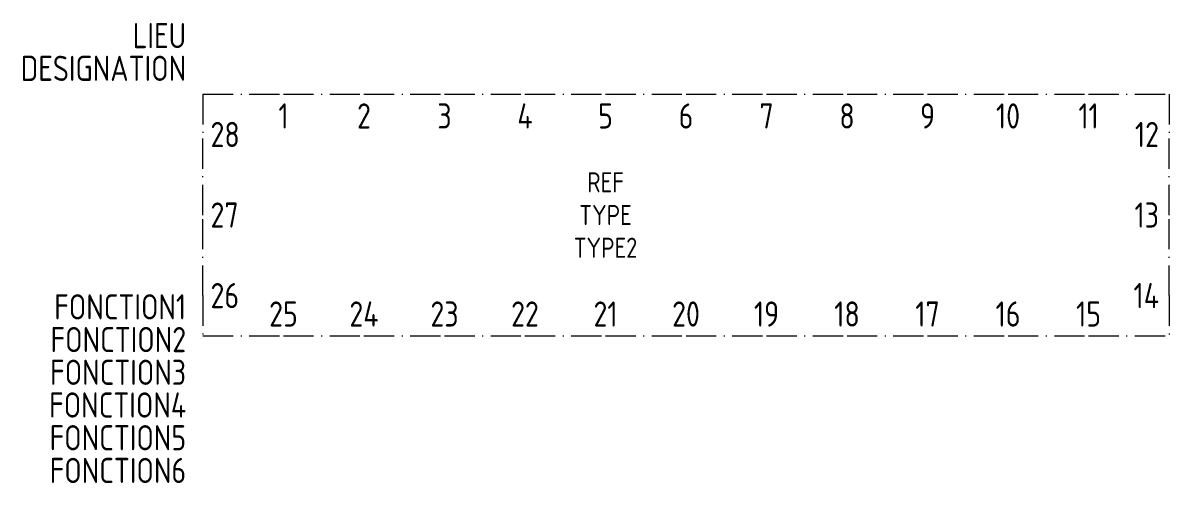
# Model space of a CAD drawing. Header units: millimetres. Extents: x -26 to 88, y -39 to 7.
import ezdxf
from ezdxf.enums import TextEntityAlignment as Align

# ---------------------------------------------------------------- set-up
doc = ezdxf.new("R2010")
doc.units = ezdxf.units.MM
doc.linetypes.add('ACAD_ISO10W100', pattern=[18, 12, -3, 0, -3])
for name, color, linetype in [('SYMB_BOITE', 6, 'ACAD_ISO10W100'), ('SYMB_REF_CONTACT', 2, 'Continuous'), ('SYMB_TXT_CONTACT', 2, 'Continuous'), ('SYMB_TXT_NOM', 3, 'Continuous')]:
    doc.layers.add(name, color=color, linetype=linetype)
doc.styles.add('NET2_5', font='isocp.shx', dxfattribs={"width": 0.9, "height": 2.5})
doc.styles.add('NET_2', font='isocp.shx', dxfattribs={"width": 0.9, "height": 2})

msp = doc.modelspace()

# ---------------------------------------------------------------- linework, layer by layer
at = {"layer": 'SYMB_BOITE', "ltscale": 0.25}
for p, q in [((-8, 0), (0, 0)), ((-8, 0), (-8, -4)), ((0, 0), (8, 0)), ((8, 0), (16, 0)), ((16, 0), (24, 0)), ((24, 0), (32, 0)), ((32, 0), (40, 0)), ((40, 0), (48, 0)), ((48, 0), (56, 0)), ((56, 0), (64, 0)), ((64, 0), (72, 0)), ((72, 0), (80, 0)), ((80, 0), (88, 0)), ((88, 0), (88, -4)), ((-8, -12), (-8, -4)), ((88, -12), (88, -4)), ((-8, -20), (-8, -12)), ((88, -20), (88, -12)), ((-8, -20), (-8, -24)), ((88, -20), (88, -24)), ((-8, -24), (0, -24)), ((0, -24), (8, -24)), ((8, -24), (16, -24)), ((16, -24), (24, -24)), ((24, -24), (32, -24)), ((32, -24), (40, -24)), ((40, -24), (48, -24)), ((48, -24), (56, -24)), ((56, -24), (64, -24)), ((64, -24), (72, -24)), ((72, -24), (80, -24)), ((80, -24), (88, -24))]:
    msp.add_line(p, q, dxfattribs=at)

# ---------------------------------------------------------------- texts
at = {"layer": 'SYMB_REF_CONTACT', "style": 'NET_2', "width": 0.9, "flags": 8}
msp.add_attdef('REF', text='', height=2, dxfattribs=at).set_placement((32, -8.75), align=Align.MIDDLE_CENTER)
at = {"layer": 'SYMB_TXT_CONTACT', "style": 'NET2_5', "width": 0.9, "flags": 8}
for tag, p in [('1', (0, -3.41)), ('2', (8, -3.41)), ('3', (16, -3.41)), ('4', (24, -3.41)), ('5', (32, -3.41)), ('6', (40, -3.41)), ('7', (48, -3.41)), ('8', (56, -3.41)), ('9', (64, -3.41)), ('10', (72, -3.41)), ('11', (80, -3.41)), ('25', (0, -23.08)), ('24', (8, -23.08)), ('23', (16, -23.08)), ('22', (24, -23.08)), ('21', (32, -23.08)), ('20', (40, -23.08)), ('19', (48, -23.08)), ('18', (56, -23.08)), ('17', (64, -23.08)), ('16', (72, -23.08)), ('15', (80, -23.08))]:
    msp.add_attdef(tag, text='', height=2.5, dxfattribs=at).set_placement(p, align=Align.CENTER)
for tag, p in [('28', (-7.25, -4)), ('27', (-7.25, -12)), ('26', (-7.25, -20))]:
    msp.add_attdef(tag, text='', height=2.5, dxfattribs=at).set_placement(p, align=Align.MIDDLE_LEFT)
for tag, p in [('12', (87, -4)), ('13', (87, -12)), ('14', (87, -20))]:
    msp.add_attdef(tag, text='', height=2.5, dxfattribs=at).set_placement(p, align=Align.MIDDLE_RIGHT)
at = {"layer": 'SYMB_TXT_NOM', "style": 'NET2_5', "width": 0.9, "flags": 8}
for tag, text, p in [('LIEU', '', (-9.67, 4.57)), ('DESIGNATION', 'A?', (-9.67, 1.32)), ('FONCTION1', '', (-9.67, -22.37)), ('FONCTION2', '', (-9.67, -25.62)), ('FONCTION3', '', (-9.67, -28.87)), ('FONCTION4', '', (-9.67, -32.12)), ('FONCTION5', '', (-9.67, -35.37)), ('FONCTION6', '', (-9.67, -38.62))]:
    msp.add_attdef(tag, text=text, height=2.5, dxfattribs=at).set_placement(p, align=Align.RIGHT)
at = {"layer": 'SYMB_TXT_NOM', "style": 'NET_2', "width": 0.9, "flags": 8}
for tag, p in [('TYPE', (32, -12)), ('TYPE2', (32, -15.25))]:
    msp.add_attdef(tag, text='', height=2, dxfattribs=at).set_placement(p, align=Align.MIDDLE_CENTER)

doc.saveas('drawing.dxf')
